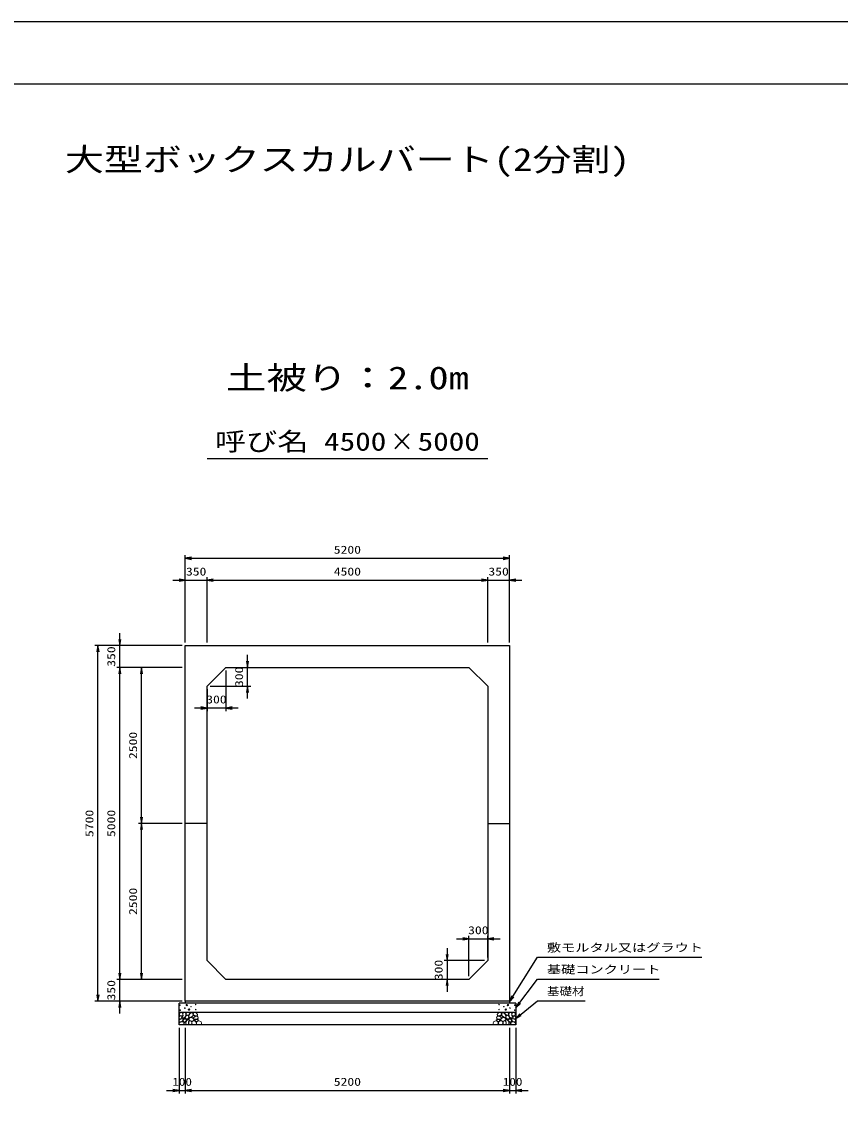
# Model space of a CAD drawing. Units: millimetres at full size. Extents: x 0 to 42050, y 0 to 29700.
# Drawn here: x 15804 to 28927, y 12173 to 29700 of the extents above; entities that cross this region are included whole.
import ezdxf
from ezdxf.enums import TextEntityAlignment as Align

# ---------------------------------------------------------------- set-up
doc = ezdxf.new("R2010")
doc.units = ezdxf.units.MM
for name, color, linetype, lineweight in [('D-DCR-HCHn', 4, 'Continuous', 9), ('D-STR-DIM', 7, 'Continuous', 25), ('D-STR-STRn', 1, 'Continuous', 25), ('D-STR-TXT', 7, 'Continuous', 25), ('D-TTL', 2, 'Continuous', 25), ('D-TTL-TXT', 7, 'Continuous', 25)]:
    doc.layers.add(name, color=color, linetype=linetype, lineweight=lineweight)
doc.styles.add('ＭＳ ゴシック', font='')
doc.styles.get('ＭＳ ゴシック').set_extended_font_data('MS Gothic')

# ---------------------------------------------------------------- blocks, each defined once
blk = doc.blocks.new('open_arrow')
at = {"color": 0, "linetype": 'Continuous', "lineweight": -2}
blk.add_lwpolyline([(7.5, 1.25), (0, 0), (7.5, -1.25)], dxfattribs=at)

msp = doc.modelspace()

# ---------------------------------------------------------------- linework, layer by layer
at = {"layer": 'D-DCR-HCHn'}
for points in [[(18332.281, 13753.808), (18325.346, 13733.005), (18334.592, 13719.136), (18357.707, 13716.824), (18373.488, 13723.599), (18366.952, 13739.939), (18371.575, 13749.185), (18362.33, 13758.431), (18348.461, 13763.053)], [(18376.155, 13677.009), (18393.277, 13702.692), (18391.137, 13709.112), (18367.594, 13715.533), (18346.192, 13713.393), (18331.21, 13700.551), (18329.07, 13685.57), (18331.21, 13670.588), (18348.332, 13666.308)], [(18376.198, 13811.594), (18355.395, 13816.217), (18336.904, 13806.971), (18334.592, 13786.168), (18339.215, 13769.988), (18362.33, 13763.053), (18378.51, 13763.053), (18385.444, 13774.611), (18385.444, 13800.037)], [(18394.69, 13813.906), (18387.756, 13793.102), (18390.067, 13769.988), (18373.887, 13744.562), (18394.69, 13733.005), (18417.805, 13744.562), (18431.673, 13763.053), (18436.296, 13793.102), (18431.673, 13809.283), (18417.805, 13816.217)], [(18399.313, 13733.005), (18387.756, 13723.759), (18392.379, 13716.824), (18408.559, 13716.824), (18415.493, 13719.136), (18420.116, 13728.382), (18413.182, 13735.316)], [(18436.082, 13677.009), (18446.783, 13702.692), (18438.222, 13713.393), (18412.539, 13713.393), (18401.838, 13709.112), (18391.137, 13694.131), (18391.137, 13681.289), (18401.838, 13664.167), (18414.679, 13662.027)], [(18433.985, 13758.431), (18422.427, 13730.693), (18431.673, 13719.136), (18459.411, 13719.136), (18470.968, 13723.759), (18482.525, 13739.939), (18482.525, 13753.808), (18470.968, 13772.299), (18457.099, 13774.611)], [(18472.466, 13625.643), (18478.886, 13644.905), (18476.746, 13666.308), (18491.728, 13689.85), (18472.466, 13700.551), (18451.063, 13689.85), (18438.222, 13672.728), (18433.941, 13644.905), (18438.222, 13629.924), (18451.063, 13623.503)], [(18468.185, 13700.551), (18478.886, 13709.112), (18474.606, 13715.533), (18459.624, 13715.533), (18453.204, 13713.393), (18448.923, 13704.832), (18455.344, 13698.411)], [(18489.588, 13627.783), (18508.85, 13623.503), (18525.972, 13632.064), (18528.112, 13651.326), (18525.968, 13674.878), (18502.429, 13682.327), (18487.447, 13678.603), (18481.027, 13662.027), (18481.027, 13638.484)], [(18538.203, 13679.532), (18502.829, 13686.129), (18487.782, 13698.266), (18483.03, 13717.263), (18497.713, 13731.629), (18526.323, 13739.69), (18547.97, 13726.761), (18561.961, 13709.347), (18558.002, 13691.67)], [(18498.447, 13736.214), (18485.689, 13740.569), (18484.425, 13768.678), (18497.512, 13797.359), (18514.448, 13813.536), (18546.403, 13807.032), (18549.133, 13771.913), (18538.816, 13759.876), (18510.739, 13744.301)], [(18529.798, 13745.711), (18531.454, 13739.566), (18537.011, 13735.193), (18549.19, 13733.302), (18560.305, 13739.802), (18570.592, 13749.138), (18579.858, 13757.333), (18579.635, 13763.462), (18573.736, 13768.875), (18559.203, 13770.356), (18546.47, 13764.383), (18537.011, 13755.165), (18532.281, 13750.556)], [(18537.352, 13673.637), (18552.306, 13682.556), (18578.44, 13682.292), (18599.93, 13663.525), (18603.643, 13634.899), (18589.853, 13624.245), (18553.098, 13621.871), (18536.731, 13631.633), (18532.172, 13654.06)], [(18557.012, 13779.601), (18550.964, 13785.086), (18549.897, 13790.792), (18553.414, 13803.305), (18563.71, 13817.61), (18586.004, 13816.105), (18607.571, 13805.811), (18622.195, 13785.597), (18620.021, 13772.456), (18613.02, 13765.716), (18601.769, 13763.215), (18585.511, 13767.483), (18564.289, 13774.481)], [(18618.372, 13711.832), (18623.688, 13716.874), (18630.476, 13725.68), (18632.145, 13733.275), (18628.144, 13747.685), (18614.088, 13758.67), (18593.907, 13757.89), (18566.698, 13743.001), (18557.086, 13730.757), (18560.152, 13716.784), (18569.778, 13710.04), (18578.599, 13709.145), (18592.363, 13709.524), (18605.808, 13711.002)], [(18574.971, 13685.265), (18579.183, 13688.446), (18582.686, 13693.505), (18582.81, 13700.431), (18578.414, 13706.067), (18570.769, 13707.977), (18564.356, 13706.179), (18562.704, 13700.442), (18561.896, 13694.835), (18562.881, 13687.456), (18568.975, 13684.127)], [(18602.597, 13670.331), (18592.895, 13675.079), (18585.89, 13683.822), (18585.719, 13695.084), (18589.942, 13705.627), (18605.189, 13707.625), (18620.054, 13708.018), (18634.481, 13702.512), (18636.849, 13693.273), (18624.54, 13682.195), (18609.555, 13673.15)], [(18634.972, 13622.493), (18619.837, 13624.274), (18609.866, 13629.787), (18605.835, 13642.722), (18605.945, 13654.963), (18615.172, 13671.678), (18633.242, 13682.822), (18660.731, 13678.403), (18682.453, 13670.334), (18687.643, 13646.125), (18683.03, 13628.257), (18661.884, 13622.877)], [(23415.028, 13622.493), (23430.163, 13624.274), (23440.134, 13629.787), (23444.165, 13642.722), (23444.055, 13654.963), (23434.828, 13671.678), (23416.758, 13682.822), (23389.269, 13678.403), (23367.547, 13670.334), (23362.357, 13646.125), (23366.97, 13628.257), (23388.116, 13622.877)], [(23447.403, 13670.331), (23457.105, 13675.079), (23464.11, 13683.822), (23464.281, 13695.084), (23460.058, 13705.627), (23444.811, 13707.625), (23429.946, 13708.018), (23415.519, 13702.512), (23413.151, 13693.273), (23425.46, 13682.195), (23440.445, 13673.15)], [(23431.628, 13711.832), (23426.312, 13716.874), (23419.524, 13725.68), (23417.855, 13733.275), (23421.856, 13747.685), (23435.912, 13758.67), (23456.093, 13757.89), (23483.302, 13743.001), (23492.914, 13730.757), (23489.848, 13716.784), (23480.222, 13710.04), (23471.401, 13709.145), (23457.637, 13709.524), (23444.192, 13711.002)], [(23492.988, 13779.601), (23499.036, 13785.086), (23500.103, 13790.792), (23496.586, 13803.305), (23486.29, 13817.61), (23463.996, 13816.105), (23442.429, 13805.811), (23427.805, 13785.597), (23429.979, 13772.456), (23436.98, 13765.716), (23448.231, 13763.215), (23464.489, 13767.483), (23485.711, 13774.481)], [(23512.648, 13673.637), (23497.694, 13682.556), (23471.56, 13682.292), (23450.07, 13663.525), (23446.357, 13634.899), (23460.147, 13624.245), (23496.902, 13621.871), (23513.269, 13631.633), (23517.828, 13654.06)], [(23475.029, 13685.265), (23470.817, 13688.446), (23467.314, 13693.505), (23467.19, 13700.431), (23471.586, 13706.067), (23479.231, 13707.977), (23485.644, 13706.179), (23487.296, 13700.442), (23488.104, 13694.835), (23487.119, 13687.456), (23481.025, 13684.127)], [(23520.202, 13745.711), (23518.546, 13739.566), (23512.989, 13735.193), (23500.81, 13733.302), (23489.695, 13739.802), (23479.408, 13749.138), (23470.142, 13757.333), (23470.365, 13763.462), (23476.264, 13768.875), (23490.797, 13770.356), (23503.53, 13764.383), (23512.989, 13755.165), (23517.719, 13750.556)], [(23511.797, 13679.532), (23547.171, 13686.129), (23562.218, 13698.266), (23566.97, 13717.263), (23552.287, 13731.629), (23523.677, 13739.69), (23502.03, 13726.761), (23488.039, 13709.347), (23491.998, 13691.67)], [(23551.553, 13736.214), (23564.311, 13740.569), (23565.575, 13768.678), (23552.488, 13797.359), (23535.552, 13813.536), (23503.597, 13807.032), (23500.867, 13771.913), (23511.184, 13759.876), (23539.261, 13744.301)], [(23560.412, 13627.783), (23541.15, 13623.503), (23524.028, 13632.064), (23521.888, 13651.326), (23524.032, 13674.878), (23547.571, 13682.327), (23562.553, 13678.603), (23568.973, 13662.027), (23568.973, 13638.484)], [(23577.534, 13625.643), (23571.114, 13644.905), (23573.254, 13666.308), (23558.272, 13689.85), (23577.534, 13700.551), (23598.937, 13689.85), (23611.778, 13672.728), (23616.059, 13644.905), (23611.778, 13629.924), (23598.937, 13623.503)], [(23616.015, 13758.431), (23627.573, 13730.693), (23618.327, 13719.136), (23590.589, 13719.136), (23579.032, 13723.759), (23567.475, 13739.939), (23567.475, 13753.808), (23579.032, 13772.299), (23592.901, 13774.611)], [(23581.815, 13700.551), (23571.114, 13709.112), (23575.394, 13715.533), (23590.376, 13715.533), (23596.796, 13713.393), (23601.077, 13704.832), (23594.656, 13698.411)], [(23613.918, 13677.009), (23603.217, 13702.692), (23611.778, 13713.393), (23637.461, 13713.393), (23648.162, 13709.112), (23658.863, 13694.131), (23658.863, 13681.289), (23648.162, 13664.167), (23635.321, 13662.027)], [(23655.31, 13813.906), (23662.244, 13793.102), (23659.933, 13769.988), (23676.113, 13744.562), (23655.31, 13733.005), (23632.195, 13744.562), (23618.327, 13763.053), (23613.704, 13793.102), (23618.327, 13809.283), (23632.195, 13816.217)], [(23650.687, 13733.005), (23662.244, 13723.759), (23657.621, 13716.824), (23641.441, 13716.824), (23634.507, 13719.136), (23629.884, 13728.382), (23636.818, 13735.316)], [(23673.845, 13677.009), (23656.723, 13702.692), (23658.863, 13709.112), (23682.406, 13715.533), (23703.808, 13713.393), (23718.79, 13700.551), (23720.93, 13685.57), (23718.79, 13670.588), (23701.668, 13666.308)], [(23673.802, 13811.594), (23694.605, 13816.217), (23713.096, 13806.971), (23715.408, 13786.168), (23710.785, 13769.988), (23687.67, 13763.053), (23671.49, 13763.053), (23664.556, 13774.611), (23664.556, 13800.037)], [(23717.719, 13753.808), (23724.654, 13733.005), (23715.408, 13719.136), (23692.293, 13716.824), (23676.512, 13723.599), (23683.048, 13739.939), (23678.425, 13749.185), (23687.67, 13758.431), (23701.539, 13763.053)], [(18384.716, 13623.503), (18399.698, 13629.924), (18403.978, 13651.326), (18395.417, 13666.308), (18380.435, 13670.588), (18361.173, 13668.448), (18339.771, 13659.887), (18329.07, 13647.045), (18329.07, 13632.064), (18335.49, 13623.503), (18361.173, 13625.643)], [(18431.801, 13629.924), (18431.801, 13655.606), (18421.1, 13662.027), (18410.399, 13655.606), (18408.259, 13640.625), (18410.399, 13627.783), (18425.381, 13623.503)], [(23618.199, 13629.924), (23618.199, 13655.606), (23628.9, 13662.027), (23639.601, 13655.606), (23641.741, 13640.625), (23639.601, 13627.783), (23624.619, 13623.503)], [(23665.284, 13623.503), (23650.302, 13629.924), (23646.022, 13651.326), (23654.583, 13666.308), (23669.565, 13670.588), (23688.827, 13668.448), (23710.229, 13659.887), (23720.93, 13647.045), (23720.93, 13632.064), (23714.51, 13623.503), (23688.827, 13625.643)]]:
    msp.add_lwpolyline(points, close=True, dxfattribs=at)
for points in [[(18468.432, 13818.547), (18451.093, 13816.446), (18439.258, 13808.701), (18439.626, 13789.819), (18445.514, 13776.087), (18460.025, 13776.185), (18480.107, 13779.153), (18489.799, 13793.689), (18499.082, 13803.492), (18501.884, 13814.345), (18489.099, 13818.547), (18468.082, 13818.547)], [(23581.568, 13818.547), (23598.907, 13816.446), (23610.742, 13808.701), (23610.374, 13789.819), (23604.486, 13776.087), (23589.975, 13776.185), (23569.893, 13779.153), (23560.201, 13793.689), (23550.918, 13803.492), (23548.116, 13814.345), (23560.901, 13818.547), (23581.918, 13818.547)]]:
    msp.add_lwpolyline(points, dxfattribs=at)
for centre, radius in [((18341.091, 13936.145), 4.5), ((18342.803, 13855.879), 4.5), ((18418.437, 13888.641), 4.5), ((18450.004, 13936.145), 11.25), ((18484.996, 13864.955), 11.25), ((18516.563, 13912.459), 4.5), ((18592.197, 13945.221), 4.5), ((18593.909, 13864.955), 4.5), ((23456.091, 13864.955), 4.5), ((23457.803, 13945.221), 4.5), ((23533.437, 13912.459), 4.5), ((23565.004, 13864.955), 11.25), ((23599.996, 13936.145), 11.25), ((23631.563, 13888.641), 4.5), ((23707.197, 13855.879), 4.5), ((23708.909, 13936.145), 4.5)]:
    msp.add_circle(centre, radius, dxfattribs=at)
at = {"layer": 'D-STR-DIM'}
for p, q in [((18425, 19750), (18425, 21150)), ((18425, 21100), (23625, 21100)), ((23625, 19750), (23625, 21150)), ((18225, 20750), (18975, 20750)), ((18425, 19750), (18425, 20800)), ((18775, 19750), (18775, 20800)), ((18775, 19750), (18775, 20800)), ((18775, 20750), (23275, 20750)), ((23075, 20750), (23825, 20750)), ((23275, 19750), (23275, 20800)), ((23275, 19750), (23275, 20800)), ((23625, 19750), (23625, 20800)), ((17375, 19150), (17375, 19900)), ((18375, 19700), (16975, 19700)), ((17025, 14000), (17025, 19700)), ((18375, 19700), (17325, 19700)), ((19425, 18850), (19425, 19550)), ((18375, 19350), (17325, 19350)), ((18375, 19350), (17325, 19350)), ((17375, 14350), (17375, 19350)), ((18375, 19350), (17675, 19350)), ((17725, 16850), (17725, 19350)), ((19075, 19300), (19075, 18650)), ((19125, 19350), (19475, 19350)), ((18775, 19000), (18775, 18650)), ((18825, 19050), (19475, 19050)), ((19275, 18700), (18575, 18700)), ((18375, 16850), (17675, 16850)), ((18375, 16850), (17675, 16850)), ((17725, 14350), (17725, 16850)), ((22775, 15000), (23475, 15000)), ((22975, 14400), (22975, 15050)), ((23275, 14700), (23275, 15050)), ((22625, 14850), (22625, 14150)), ((17375, 13800), (17375, 14550)), ((23225, 14650), (22575, 14650)), ((18375, 14350), (17325, 14350)), ((18375, 14350), (17325, 14350)), ((18375, 14350), (17675, 14350)), ((22925, 14350), (22575, 14350)), ((18375, 14000), (16975, 14000)), ((18375, 14000), (17325, 14000)), ((18325, 13570), (18325, 12520)), ((18425, 13570), (18425, 12520)), ((18425, 13570), (18425, 12520)), ((23625, 13570), (23625, 12520)), ((23625, 13570), (23625, 12520)), ((23725, 13570), (23725, 12520)), ((18125, 12570), (18625, 12570)), ((18425, 12570), (23625, 12570)), ((23425, 12570), (23925, 12570))]:
    msp.add_line(p, q, dxfattribs=at)
at = {"layer": 'D-STR-STRn'}
for p, q in [((18425, 19700), (23625, 19700)), ((18425, 14000), (18425, 19700)), ((23625, 19700), (23625, 14000)), ((18775, 19050), (19075, 19350)), ((19075, 19350), (22975, 19350)), ((22975, 19350), (23275, 19050)), ((18775, 14650), (18775, 19050)), ((23275, 19050), (23275, 14650)), ((18775, 16850), (18425, 16850)), ((23275, 16850), (23625, 16850)), ((19075, 14350), (18775, 14650)), ((23275, 14650), (22975, 14350)), ((22975, 14350), (19075, 14350)), ((23725, 13970), (18325, 13970)), ((18325, 13620), (18325, 13970)), ((23625, 14000), (18425, 14000)), ((18425, 14000), (18425, 13970)), ((23625, 14000), (23625, 13970)), ((23725, 13970), (23725, 13620)), ((23725, 13820), (18325, 13820)), ((23725, 13620), (18325, 13620))]:
    msp.add_line(p, q, dxfattribs=at)
at = {"layer": 'D-STR-TXT'}
for points in [[(23625, 13990), (24075, 14705), (24175, 14705), (26708.756, 14705)], [(23725, 13895), (24075, 14355), (24175, 14355), (26026.523, 14355)], [(23725, 13720), (24075, 14005), (24175, 14005), (24839.721, 14005)]]:
    msp.add_lwpolyline(points, dxfattribs=at)
at = {"layer": 'D-TTL'}
for points in [[(0, 0), (42050, 0), (42050, 29700), (0, 29700)], [(1000, 1000), (41050, 1000), (41050, 28700), (1000, 28700)]]:
    msp.add_lwpolyline(points, close=True, dxfattribs=at)
at = {"layer": 'D-TTL-TXT'}
msp.add_line((18775, 22700), (23275, 22700), dxfattribs=at)

# ---------------------------------------------------------------- block references
at = {"layer": 'D-STR-DIM', "xscale": 13.3, "yscale": 13.3}
for p in [(18425, 21100), (18775, 20750), (18775, 20750), (23625, 20750), (19075, 18700), (23275, 15000), (18425, 12570), (18425, 12570), (23725, 12570)]:
    msp.add_blockref('open_arrow', p, dxfattribs=at)
for p, rotation in [((23625, 21100), 180), ((18425, 20750), 180), ((23275, 20750), 180), ((23275, 20750), 180), ((17025, 19700), 270), ((17375, 19700), 90), ((17375, 19350), 270), ((17375, 19350), 270), ((17725, 19350), 270), ((19425, 19350), 90), ((19425, 19050), 270), ((18775, 18700), 180), ((17725, 16850), 90), ((17725, 16850), 270), ((22975, 15000), 180), ((22625, 14650), 90), ((17375, 14350), 90), ((17375, 14350), 90), ((17725, 14350), 90), ((22625, 14350), 270), ((17025, 14000), 90), ((17375, 14000), 270), ((18325, 12570), 180), ((23625, 12570), 180), ((23625, 12570), 180)]:
    msp.add_blockref('open_arrow', p, dxfattribs=dict(at, rotation=rotation))
at = {"layer": 'D-STR-TXT', "xscale": 13.3, "yscale": 13.3}
for p, rotation in [((23625, 13990), 57.8), ((23725, 13895), 52.7), ((23725, 13720), 39.2)]:
    msp.add_blockref('open_arrow', p, dxfattribs=dict(at, rotation=rotation))

# ---------------------------------------------------------------- texts
at = {"layer": 'D-STR-DIM', "style": 'ＭＳ ゴシック'}
for s, width, p in [('5200', 1.25, (21025, 21237.5)), ('350', 1.25, (18600, 20887.5)), ('4500', 1.25, (21025, 20887.5)), ('350', 1.25, (23450, 20887.5)), ('300', 1.25, (18925, 18837.5)), ('300', 1.25, (23125, 15137.5)), ('100', 1.2, (18375, 12707.5)), ('5200', 1.25, (21025, 12707.5)), ('100', 1.2, (23675, 12707.5))]:
    msp.add_text(s, height=128.3, dxfattribs=dict(at, width=width)).set_placement(p, align=Align.MIDDLE_CENTER)
at = {"layer": 'D-STR-DIM', "style": 'ＭＳ ゴシック', "width": 1.25}
for s, p in [('350', (17237.5, 19525)), ('300', (19287.5, 19200)), ('2500', (17587.5, 18100)), ('5700', (16887.5, 16850)), ('5000', (17237.5, 16850)), ('2500', (17587.5, 15600)), ('300', (22487.5, 14500)), ('350', (17237.5, 14175))]:
    msp.add_text(s, height=128.3, rotation=90, dxfattribs=at).set_placement(p, align=Align.MIDDLE_CENTER)
at = {"layer": 'D-STR-TXT', "style": 'ＭＳ ゴシック'}
for s, width, p in [('敷モルタル又はグラウト', 1.3, (24225, 14755)), ('基礎コンクリート', 1.3, (24225, 14405)), ('基礎材', 1.15, (24225, 14055))]:
    msp.add_text(s, height=128.3, dxfattribs=dict(at, width=width)).set_placement(p, align=Align.BOTTOM_LEFT)
at = {"layer": 'D-TTL-TXT', "style": 'ＭＳ ゴシック'}
for s, height, width, p in [('大型ボックスカルバート(2分割)', 366.6, 1.25, (21025, 27200)), ('土被り：2.0m', 366.6, 1.3, (21025, 23700)), ('呼び名', 293.3, 1.25, (19650, 22737.5)), ('4500', 293.3, 1.25, (21150, 22737.5)), ('×', 293.3, 0.95, (21900, 22737.5)), ('5000', 293.3, 1.25, (22650, 22737.5))]:
    msp.add_text(s, height=height, dxfattribs=dict(at, width=width)).set_placement(p, align=Align.BOTTOM_CENTER)

doc.saveas('drawing.dxf')
